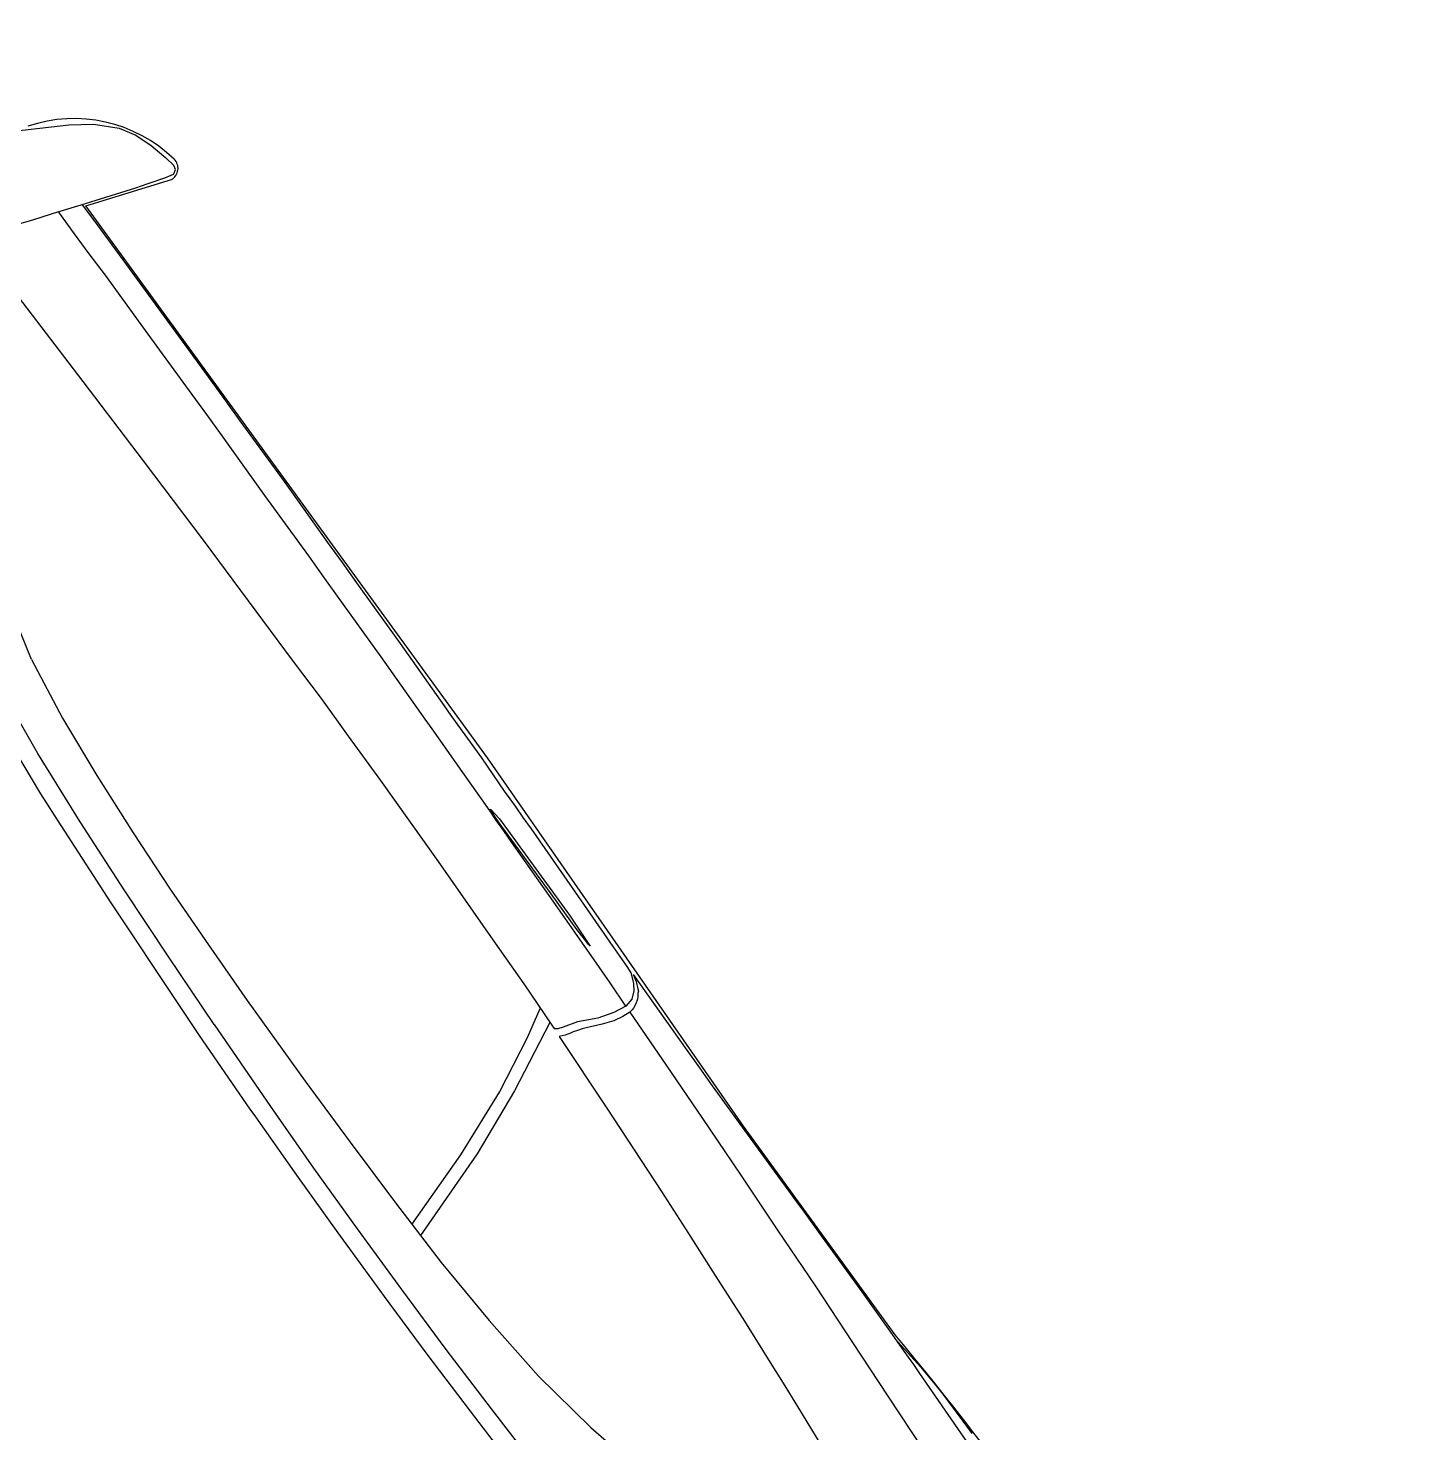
# Model space of a CAD drawing. Header units: inches. Extents: x 13 to 261, y -112 to -47.
# Drawn here: x 23.554 to 24.953, y -72.422 to -71.011 of the extents above; entities that cross this region are included whole.
import ezdxf

# ---------------------------------------------------------------- set-up
doc = ezdxf.new("R2010")
doc.units = ezdxf.units.IN
doc.header["$MEASUREMENT"] = 0
doc.layers.add('CONTORNO', color=7, linetype='Continuous')

msp = doc.modelspace()

# ---------------------------------------------------------------- linework, layer by layer
for p, q in [((23.7005, -71.1488), (23.6924, -71.1411)), ((24.1627, -71.9749), (24.1626, -71.9781)), ((23.7741, -71.9879), (23.8325, -72.0691)), ((23.7409, -72.0121), (23.7977, -72.0944))]:
    msp.add_line(p, q)
for points in [[(23.7409, -72.0121), (23.6954, -71.9444), (23.6506, -71.8768), (23.6063, -71.8083), (23.5638, -71.7396), (23.5237, -71.6699), (23.4985, -71.6183), (23.4802, -71.5668), (23.4597, -71.4995), (23.4386, -71.4331), (23.4175, -71.3675), (23.3914, -71.29), (23.3645, -71.2138), (23.3374, -71.1383), (23.3138, -71.0745), (23.2899, -71.0109)], [(23.5576, -71.6452), (23.5411, -71.6047), (23.5278, -71.5643), (23.5083, -71.4975), (23.4898, -71.433), (23.4705, -71.3698), (23.4449, -71.2938), (23.4185, -71.2184), (23.3919, -71.1444), (23.3655, -71.0733)], [(23.4609, -71.1495), (23.4581, -71.142), (23.4613, -71.131), (23.4682, -71.126), (23.4801, -71.1229), (23.4834, -71.1224), (23.4912, -71.1211), (23.4978, -71.12), (23.519, -71.1169), (23.5949, -71.1081), (23.6197, -71.1074), (23.6455, -71.1115), (23.6623, -71.1184), (23.6779, -71.1287), (23.6924, -71.1411)], [(23.7005, -71.1574), (23.7023, -71.153), (23.7005, -71.1488)], [(23.7005, -71.1574), (23.7005, -71.1574), (23.6997, -71.158), (23.6974, -71.159), (23.6913, -71.1616), (23.6735, -71.1678), (23.6621, -71.1717)], [(23.6621, -71.1717), (23.6072, -71.1888), (23.5793, -71.1973), (23.5658, -71.2016), (23.5552, -71.2049)], [(24.156, -71.9538), (24.142, -71.9337), (24.1009, -71.8746), (24.0598, -71.8154), (24.0515, -71.8041), (24.0437, -71.7925), (24.0384, -71.7852), (24.0328, -71.7775), (24.0098, -71.7442), (23.9793, -71.7014), (23.9723, -71.6917), (23.9281, -71.6293), (23.8844, -71.5683), (23.8701, -71.5478), (23.8554, -71.5276), (23.8117, -71.4666), (23.7673, -71.4056), (23.7526, -71.3854), (23.7379, -71.3651), (23.6938, -71.3045), (23.6497, -71.2438), (23.635, -71.2236), (23.6203, -71.2034), (23.6087, -71.1883)], [(23.482, -71.2028), (23.4864, -71.208), (23.5484, -71.2865), (23.6092, -71.3659), (23.6697, -71.4456), (23.7301, -71.5254), (23.7897, -71.6056), (23.8195, -71.6458), (23.8494, -71.6859), (23.8758, -71.7223), (23.9082, -71.7668), (23.9662, -71.8483)], [(23.5552, -71.2049), (23.5357, -71.2104), (23.5277, -71.2113)], [(24.1547, -71.9937), (24.1388, -71.97), (24.1227, -71.9471), (24.0816, -71.888), (24.0401, -71.8292), (24.0322, -71.8175), (24.024, -71.8062), (24.0191, -71.7986), (24.0135, -71.791), (23.9901, -71.7579), (23.96, -71.7149), (23.953, -71.7052), (23.9088, -71.6427), (23.8651, -71.5817), (23.8504, -71.5615), (23.8361, -71.541), (23.792, -71.4804), (23.7483, -71.4194), (23.7336, -71.3992), (23.7189, -71.379), (23.6748, -71.3183), (23.6307, -71.2577), (23.6155, -71.2377), (23.6008, -71.2175), (23.585, -71.1957)], [(23.4779, -71.6154), (23.5076, -71.6785), (23.5322, -71.7224), (23.5667, -71.7802), (23.5833, -71.8064), (23.6371, -71.8897), (23.706, -71.9929), (23.726, -72.0229)], [(23.5576, -71.6452), (23.5888, -71.7042), (23.6233, -71.7619), (23.6597, -71.8195), (23.6969, -71.8759), (23.7353, -71.9321), (23.7741, -71.9879)], [(24.0188, -71.7957), (24.0277, -71.8054), (24.098, -71.902), (24.1188, -71.9332), (24.1173, -71.9319), (24.117, -71.9315), (24.1131, -71.9262), (24.1054, -71.9164), (24.0795, -71.8808), (24.0401, -71.8267), (24.0275, -71.8093), (24.0222, -71.802), (24.0211, -71.7997), (24.0193, -71.7972), (24.0188, -71.7957)], [(23.9662, -71.8483), (24.0234, -71.9303), (24.052, -71.9713), (24.0802, -72.0127), (24.0816, -72.0147), (24.0828, -72.0163)], [(24.1627, -71.9749), (24.1627, -71.9706), (24.16, -71.9601), (24.156, -71.9538)], [(24.1619, -71.9619), (24.1956, -72.0091), (24.2158, -72.0377), (24.2287, -72.0555), (24.2413, -72.0736), (24.2742, -72.1188), (24.3036, -72.1593), (24.3183, -72.1795), (24.3233, -72.1864), (24.328, -72.1928), (24.333, -72.1997), (24.3492, -72.222), (24.3654, -72.2442), (24.3918, -72.2806), (24.4182, -72.3177), (24.434, -72.3402), (24.4384, -72.3463), (24.4437, -72.3536), (24.4497, -72.3628), (24.5065, -72.4451)], [(24.1619, -71.9619), (24.1651, -71.9688), (24.1668, -71.9762), (24.1672, -71.9785), (24.1668, -71.9805), (24.1667, -71.9837), (24.1662, -71.9865)], [(24.1626, -71.9781), (24.1606, -71.9864), (24.1547, -71.9937), (24.1426, -72), (24.1264, -72.0057), (24.1061, -72.0093), (24.0916, -72.0148), (24.0864, -72.0162), (24.0828, -72.0163)], [(23.9397, -72.2131), (23.9887, -72.1428), (24.0277, -72.0799), (24.0557, -72.0249), (24.0687, -71.9959)], [(24.1662, -71.9865), (24.1648, -71.9913), (24.1623, -71.9956), (24.161, -71.9972), (24.1601, -71.9984), (24.1593, -71.999), (24.1585, -71.9996)], [(24.0782, -72.01), (24.0429, -72.0787), (24.0053, -72.1419), (23.9483, -72.2241)], [(24.1585, -71.9996), (24.1517, -72.0039), (24.1424, -72.0082), (24.1308, -72.0117), (24.1148, -72.0153), (24.1107, -72.0164), (24.1062, -72.0179)], [(24.1585, -71.9996), (24.1952, -72.0527), (24.2318, -72.1064), (24.2695, -72.1625), (24.3071, -72.2185), (24.3451, -72.275), (24.3824, -72.3314), (24.4179, -72.3853), (24.4537, -72.4396)], [(23.726, -72.0229), (23.7769, -72.0972), (23.7825, -72.1049), (23.8237, -72.1633), (23.8653, -72.2214), (23.9074, -72.2792), (23.9118, -72.2853), (23.9546, -72.3433), (23.9981, -72.4006), (24.0418, -72.4573), (24.0504, -72.4683), (24.1209, -72.5524)], [(24.1062, -72.0179), (24.1017, -72.0193), (24.0989, -72.0206), (24.0936, -72.0227), (24.0877, -72.0239)], [(24.0877, -72.0239), (24.1357, -72.0959), (24.1905, -72.1797), (24.2175, -72.2219), (24.2445, -72.2641), (24.2723, -72.3075), (24.298, -72.3488), (24.3126, -72.3722), (24.3271, -72.3957), (24.3504, -72.4344), (24.374, -72.4729), (24.4019, -72.5206), (24.4298, -72.5683), (24.441, -72.588), (24.4526, -72.6073)], [(23.8325, -72.0691), (23.8776, -72.1303), (23.9231, -72.1912), (23.9691, -72.2511), (24.0172, -72.3095), (24.067, -72.3653), (24.1194, -72.4169), (24.1682, -72.4593), (24.2379, -72.5162), (24.2748, -72.5461)], [(23.7977, -72.0944), (23.8409, -72.1564), (23.8846, -72.2173), (23.9294, -72.2781), (23.9739, -72.3384), (24.0193, -72.3982), (24.0644, -72.4569), (24.1133, -72.5165), (24.1631, -72.5706), (24.2384, -72.6494)], [(24.4245, -72.3273), (24.4511, -72.3562), (24.4523, -72.3578), (24.4535, -72.3594), (24.4622, -72.3697), (24.4706, -72.3804), (24.4789, -72.391), (24.4866, -72.4015), (24.4883, -72.4039), (24.4904, -72.4068), (24.5021, -72.4229)]]:
    msp.add_lwpolyline(points)
at = {"layer": 'CONTORNO'}
msp.add_lwpolyline([(24.9523, -73.1686, 0.067688), (24.4252, -72.3237), (24.2727, -72.114), (24.0158, -71.744), (23.612, -71.1895), (23.6981, -71.163, 0.503215), (23.7008, -71.1425, 0.281049), (23.5537, -71.1095)], format="xyb", dxfattribs=at)

doc.saveas('drawing.dxf')
